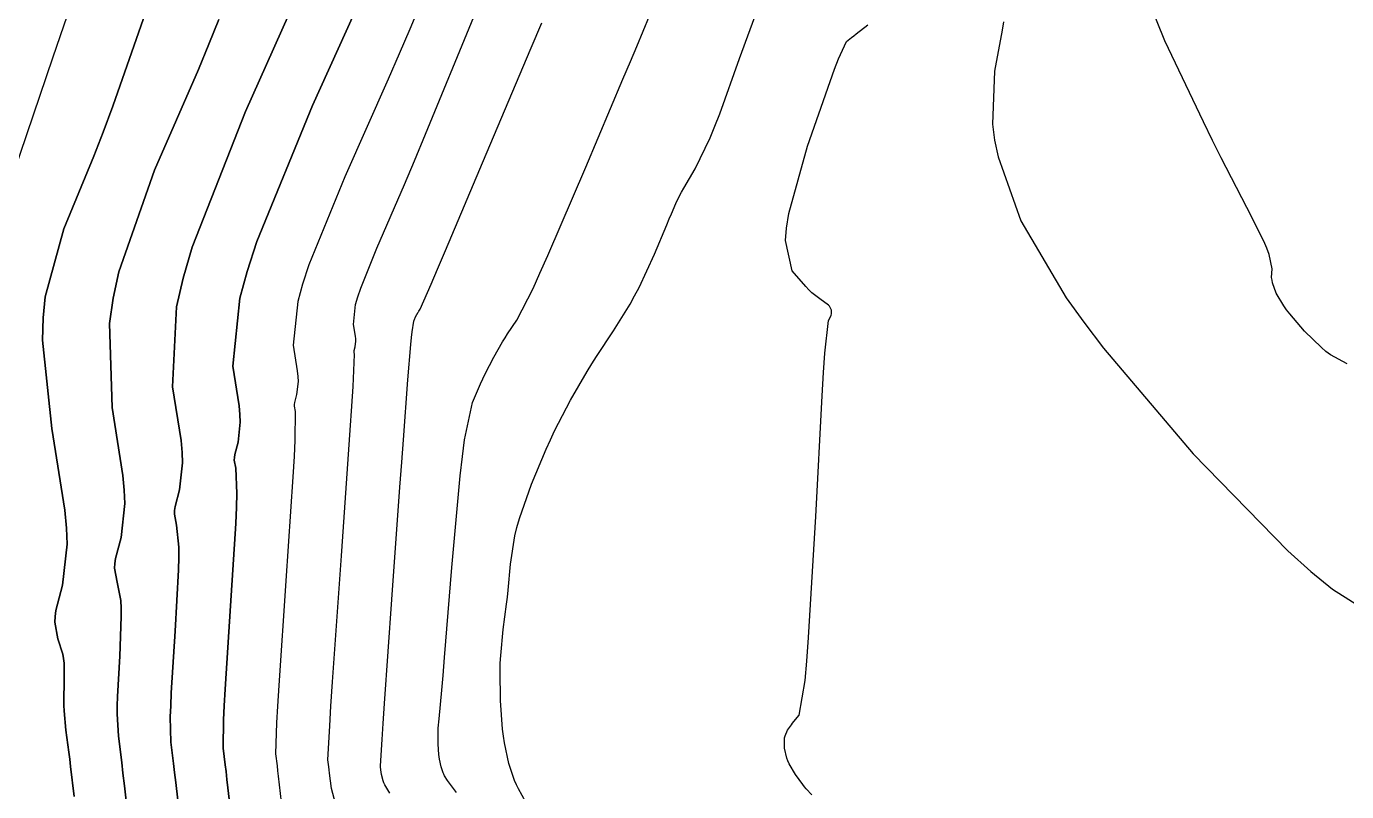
# Model space of a CAD drawing. Header units: metres. Extents: x 837475 to 838479, y 1189012 to 1191015.
# Drawn here: x 837843.6 to 837900.9, y 1190319 to 1190352.2 of the extents above; entities that cross this region are included whole.
import ezdxf

# ---------------------------------------------------------------- set-up
doc = ezdxf.new("R2010")
doc.units = ezdxf.units.M
doc.header["$LTSCALE"] = 0.3
doc.layers.add('COTAS 10', color=1, linetype='Continuous')
doc.layers.add('COTAS INT', color=252, linetype='Continuous')

msp = doc.modelspace()

# ---------------------------------------------------------------- linework, layer by layer
at = {"layer": 'COTAS 10'}
for points, elevation in [([(837850.346, 1190317.356), (837850.113, 1190319.392), (837850.062, 1190319.83), (837850.016, 1190320.214), (837849.899, 1190321.147), (837849.879, 1190322.238), (837849.895, 1190322.721), (837849.92, 1190323.282), (837850.088, 1190325.963), (837850.236, 1190328.609), (837850.249, 1190329.149), (837850.249, 1190329.604), (837850.149, 1190330.554), (837850.059, 1190331.033), (837850.067, 1190331.193), (837850.088, 1190331.365), (837850.283, 1190332.084), (837850.41, 1190333.252), (837850.39, 1190333.708), (837850.344, 1190334.221), (837849.979, 1190336.55), (837850.144, 1190340.024), (837850.434, 1190341.259), (837850.83, 1190342.612), (837853.141, 1190348.486), (837855.632, 1190354.063)], 1660), ([(837855.632, 1190354.063), (837853.141, 1190348.486), (837850.83, 1190342.612), (837850.434, 1190341.259), (837850.144, 1190340.024), (837849.979, 1190336.55), (837850.344, 1190334.221), (837850.39, 1190333.708), (837850.41, 1190333.252), (837850.283, 1190332.084), (837850.088, 1190331.365), (837850.067, 1190331.193), (837850.059, 1190331.033), (837850.149, 1190330.554), (837850.249, 1190329.604), (837850.249, 1190329.149), (837850.236, 1190328.609), (837850.088, 1190325.963), (837849.92, 1190323.282), (837849.895, 1190322.721), (837849.879, 1190322.238), (837849.899, 1190321.147), (837850.016, 1190320.214), (837850.062, 1190319.83), (837850.113, 1190319.392), (837850.346, 1190317.356)], 1660), ([(837862.288, 1190318.96), (837861.893, 1190319.48), (837861.774, 1190319.686), (837861.745, 1190319.749), (837861.717, 1190319.816), (837861.627, 1190320.079), (837861.558, 1190320.4), (837861.543, 1190320.503), (837861.53, 1190320.611), (837861.498, 1190321.051), (837861.492, 1190321.511), (837861.496, 1190321.632), (837861.501, 1190321.75), (837861.542, 1190322.153), (837861.658, 1190323.393), (837861.712, 1190324.038), (837861.776, 1190324.815), (837862.084, 1190328.711), (837862.447, 1190332.699), (837862.546, 1190333.534), (837862.643, 1190334.251), (837862.985, 1190335.866), (837863.33, 1190336.686), (837863.429, 1190336.901), (837863.529, 1190337.112), (837863.902, 1190337.832), (837864.288, 1190338.498), (837864.396, 1190338.675), (837864.505, 1190338.848), (837864.903, 1190339.447), (837865.607, 1190340.815), (837865.908, 1190341.473), (837866.256, 1190342.252), (837867.898, 1190346.076), (837869.505, 1190349.891), (837869.83, 1190350.664), (837870.104, 1190351.315), (837870.662, 1190352.644)], 1670), ([(837862.288, 1190318.96), (837861.893, 1190319.48), (837861.774, 1190319.686), (837861.745, 1190319.749), (837861.717, 1190319.816), (837861.627, 1190320.079), (837861.558, 1190320.4), (837861.543, 1190320.503), (837861.53, 1190320.611), (837861.498, 1190321.051), (837861.492, 1190321.511), (837861.496, 1190321.632), (837861.501, 1190321.75), (837861.542, 1190322.153), (837861.658, 1190323.393), (837861.712, 1190324.038), (837861.776, 1190324.815), (837862.084, 1190328.711), (837862.447, 1190332.699), (837862.546, 1190333.534), (837862.643, 1190334.251), (837862.985, 1190335.866), (837863.33, 1190336.686), (837863.429, 1190336.901), (837863.529, 1190337.112), (837863.902, 1190337.832), (837864.288, 1190338.498), (837864.396, 1190338.675), (837864.505, 1190338.848), (837864.903, 1190339.447), (837865.607, 1190340.815), (837865.908, 1190341.473), (837866.256, 1190342.252), (837867.898, 1190346.076), (837869.505, 1190349.891), (837869.83, 1190350.664), (837870.104, 1190351.315), (837870.662, 1190352.644)], 1670)]:
    msp.add_lwpolyline(points, dxfattribs=dict(at, elevation=elevation))
at = {"layer": 'COTAS INT'}
for points, elevation in [([(837846.797, 1190356.699), (837844.78, 1190350.852), (837842.784, 1190344.96)], 1654), ([(837846.797, 1190356.699), (837844.78, 1190350.852), (837842.784, 1190344.96)], 1654), ([(837861.774, 1190355.673), (837860.265, 1190352.06), (837859.805, 1190350.989), (837859.327, 1190349.888), (837857.446, 1190345.657), (837855.886, 1190341.841), (837855.61, 1190341.002), (837855.402, 1190340.257), (837855.212, 1190338.351), (837855.386, 1190337.239), (837855.408, 1190336.994), (837855.418, 1190336.776), (837855.357, 1190336.217), (837855.264, 1190335.874), (837855.254, 1190335.792), (837855.25, 1190335.716), (837855.293, 1190335.486), (837855.285, 1190334.243), (837855.249, 1190333.527), (837855.198, 1190332.649), (837854.895, 1190328.139), (837854.584, 1190323.604), (837854.529, 1190322.711), (837854.486, 1190321.976), (837854.444, 1190320.631), (837854.508, 1190320.118), (837854.533, 1190319.907), (837854.562, 1190319.665), (837854.69, 1190318.546)], 1664), ([(837861.774, 1190355.673), (837860.265, 1190352.06), (837859.805, 1190350.989), (837859.327, 1190349.888), (837857.446, 1190345.657), (837855.886, 1190341.841), (837855.61, 1190341.002), (837855.402, 1190340.257), (837855.212, 1190338.351), (837855.386, 1190337.239), (837855.408, 1190336.994), (837855.418, 1190336.776), (837855.357, 1190336.217), (837855.264, 1190335.874), (837855.254, 1190335.792), (837855.25, 1190335.716), (837855.293, 1190335.486), (837855.285, 1190334.243), (837855.249, 1190333.527), (837855.198, 1190332.649), (837854.895, 1190328.139), (837854.584, 1190323.604), (837854.529, 1190322.711), (837854.486, 1190321.976), (837854.444, 1190320.631), (837854.508, 1190320.118), (837854.533, 1190319.907), (837854.562, 1190319.665), (837854.69, 1190318.546)], 1664), ([(837900.916, 1190337.542), (837900.195, 1190337.943), (837899.994, 1190338.089), (837899.793, 1190338.251), (837899.06, 1190338.963), (837898.425, 1190339.71), (837898.285, 1190339.894), (837898.161, 1190340.067), (837897.841, 1190340.612), (837897.679, 1190341.066), (837897.654, 1190341.182), (837897.638, 1190341.295), (837897.654, 1190341.671), (837897.531, 1190342.29), (837897.428, 1190342.557), (837897.294, 1190342.864), (837896.561, 1190344.32), (837895.449, 1190346.479), (837895.077, 1190347.23), (837894.677, 1190348.047), (837892.999, 1190351.552), (837891.65, 1190354.936)], 1678), ([(837858.616, 1190354.45), (837856.05, 1190348.748), (837853.638, 1190342.847), (837853.212, 1190341.55), (837852.889, 1190340.398), (837852.595, 1190337.45), (837852.865, 1190335.73), (837852.899, 1190335.351), (837852.914, 1190335.014), (837852.82, 1190334.151), (837852.676, 1190333.62), (837852.66, 1190333.493), (837852.655, 1190333.375), (837852.721, 1190333.02), (837852.767, 1190331.924), (837852.749, 1190331.338), (837852.717, 1190330.629), (837852.492, 1190327.051), (837852.252, 1190323.443), (837852.212, 1190322.716), (837852.183, 1190322.107), (837852.171, 1190320.889), (837852.262, 1190320.166), (837852.298, 1190319.868), (837852.337, 1190319.529), (837852.518, 1190317.951)], 1662), ([(837852.518, 1190317.951), (837852.337, 1190319.529), (837852.298, 1190319.868), (837852.262, 1190320.166), (837852.171, 1190320.889), (837852.183, 1190322.107), (837852.212, 1190322.716), (837852.252, 1190323.443), (837852.492, 1190327.051), (837852.717, 1190330.629), (837852.749, 1190331.338), (837852.767, 1190331.924), (837852.721, 1190333.02), (837852.655, 1190333.375), (837852.66, 1190333.493), (837852.676, 1190333.62), (837852.82, 1190334.151), (837852.914, 1190335.014), (837852.899, 1190335.351), (837852.865, 1190335.73), (837852.595, 1190337.45), (837852.889, 1190340.398), (837853.212, 1190341.55), (837853.638, 1190342.847), (837856.05, 1190348.748), (837858.616, 1190354.45)], 1662), ([(837845.706, 1190318.787), (837845.555, 1190320.088), (837845.516, 1190320.409), (837845.479, 1190320.712), (837845.354, 1190321.664), (837845.272, 1190322.5), (837845.261, 1190322.73), (837845.256, 1190322.96), (837845.281, 1190323.786), (837845.274, 1190324.568), (837845.249, 1190324.771), (837845.214, 1190324.966), (837845.004, 1190325.621), (837844.868, 1190326.351), (837844.88, 1190326.595), (837844.913, 1190326.856), (837845.209, 1190327.95), (837845.403, 1190329.729), (837845.371, 1190330.422), (837845.302, 1190331.203), (837844.746, 1190334.748), (837844.339, 1190338.577), (837844.365, 1190339.536), (837844.45, 1190340.452), (837845.26, 1190343.397), (837846.566, 1190346.549), (837846.965, 1190347.595), (837847.38, 1190348.717), (837849.014, 1190353.397)], 1656), ([(837849.014, 1190353.397), (837847.38, 1190348.717), (837846.965, 1190347.595), (837846.566, 1190346.549), (837845.26, 1190343.397), (837844.45, 1190340.452), (837844.365, 1190339.536), (837844.339, 1190338.577), (837844.746, 1190334.748), (837845.302, 1190331.203), (837845.371, 1190330.422), (837845.403, 1190329.729), (837845.209, 1190327.95), (837844.913, 1190326.856), (837844.88, 1190326.595), (837844.868, 1190326.351), (837845.004, 1190325.621), (837845.214, 1190324.966), (837845.249, 1190324.771), (837845.274, 1190324.568), (837845.281, 1190323.786), (837845.256, 1190322.96), (837845.261, 1190322.73), (837845.272, 1190322.5), (837845.354, 1190321.664), (837845.479, 1190320.712), (837845.516, 1190320.409), (837845.555, 1190320.088), (837845.706, 1190318.787)], 1656), ([(837865.302, 1190318.542), (837864.972, 1190319.119), (837864.889, 1190319.297), (837864.811, 1190319.484), (837864.559, 1190320.223), (837864.366, 1190321.121), (837864.324, 1190321.408), (837864.287, 1190321.712), (837864.196, 1190322.945), (837864.18, 1190324.234), (837864.19, 1190324.573), (837864.207, 1190324.904), (837864.319, 1190326.033), (837864.46, 1190327.123), (837864.495, 1190327.428), (837864.527, 1190327.736), (837864.629, 1190328.862), (837864.822, 1190330.087), (837864.912, 1190330.457), (837865.019, 1190330.84), (837865.537, 1190332.333), (837866.177, 1190333.853), (837866.36, 1190334.253), (837866.546, 1190334.643), (837867.237, 1190335.979), (837867.953, 1190337.214), (837868.154, 1190337.542), (837868.356, 1190337.864), (837869.094, 1190338.974), (837869.82, 1190340.136), (837870.014, 1190340.491), (837870.206, 1190340.859), (837870.873, 1190342.305), (837871.408, 1190343.577), (837871.517, 1190343.835), (837871.608, 1190344.052), (837871.794, 1190344.495), (837871.967, 1190344.834), (837872.051, 1190344.986), (837872.149, 1190345.162), (837872.634, 1190346.009), (837873.285, 1190347.355), (837873.49, 1190347.847), (837873.705, 1190348.391), (837874.568, 1190350.785), (837875.383, 1190353.03)], 1672), ([(837848.174, 1190316.761), (837847.889, 1190319.255), (837847.826, 1190319.792), (837847.77, 1190320.262), (837847.626, 1190321.406), (837847.575, 1190322.369), (837847.578, 1190322.725), (837847.588, 1190323.121), (837847.684, 1190324.874), (837847.755, 1190326.589), (837847.749, 1190326.96), (837847.732, 1190327.285), (837847.576, 1190328.087), (837847.464, 1190328.692), (837847.473, 1190328.894), (837847.5, 1190329.111), (837847.746, 1190330.017), (837847.907, 1190331.49), (837847.88, 1190332.065), (837847.823, 1190332.712), (837847.362, 1190335.649), (837847.242, 1190339.3), (837847.4, 1190340.398), (837847.64, 1190341.532), (837849.2, 1190345.941), (837851.099, 1190350.306), (837851.553, 1190351.412), (837851.977, 1190352.474)], 1658), ([(837851.977, 1190352.474), (837851.553, 1190351.412), (837851.099, 1190350.306), (837849.2, 1190345.941), (837847.64, 1190341.532), (837847.4, 1190340.398), (837847.242, 1190339.3), (837847.362, 1190335.649), (837847.823, 1190332.712), (837847.88, 1190332.065), (837847.907, 1190331.49), (837847.746, 1190330.017), (837847.5, 1190329.111), (837847.473, 1190328.894), (837847.464, 1190328.692), (837847.576, 1190328.087), (837847.732, 1190327.285), (837847.749, 1190326.96), (837847.755, 1190326.589), (837847.684, 1190324.874), (837847.588, 1190323.121), (837847.578, 1190322.725), (837847.575, 1190322.369), (837847.626, 1190321.406), (837847.77, 1190320.262), (837847.826, 1190319.792), (837847.889, 1190319.255), (837848.174, 1190316.761)], 1658), ([(837857.098, 1190318.268), (837856.862, 1190319.14), (837856.786, 1190319.802), (837856.769, 1190319.945), (837856.754, 1190320.07), (837856.716, 1190320.373), (837856.79, 1190321.845), (837856.845, 1190322.707), (837856.916, 1190323.765), (837857.299, 1190329.227), (837857.679, 1190334.67), (837857.749, 1190335.716), (837857.802, 1190336.562), (837857.865, 1190337.953), (837857.846, 1190338.057), (837857.847, 1190338.092), (837857.852, 1190338.129), (837857.894, 1190338.284), (837857.922, 1190338.538), (837857.917, 1190338.636), (837857.908, 1190338.748), (837857.828, 1190339.252), (837857.915, 1190340.117), (837858.009, 1190340.454), (837858.134, 1190340.835), (837858.842, 1190342.566), (837860.037, 1190345.326), (837860.47, 1190346.355), (837860.947, 1190347.5), (837863.037, 1190352.593)], 1666), ([(837857.098, 1190318.268), (837856.862, 1190319.14), (837856.786, 1190319.802), (837856.769, 1190319.945), (837856.754, 1190320.07), (837856.716, 1190320.373), (837856.79, 1190321.845), (837856.845, 1190322.707), (837856.916, 1190323.765), (837857.299, 1190329.227), (837857.679, 1190334.67), (837857.749, 1190335.716), (837857.802, 1190336.562), (837857.865, 1190337.953), (837857.846, 1190338.057), (837857.847, 1190338.092), (837857.852, 1190338.129), (837857.894, 1190338.284), (837857.922, 1190338.538), (837857.917, 1190338.636), (837857.908, 1190338.748), (837857.828, 1190339.252), (837857.915, 1190340.117), (837858.009, 1190340.454), (837858.134, 1190340.835), (837858.842, 1190342.566), (837860.037, 1190345.326), (837860.47, 1190346.355), (837860.947, 1190347.5), (837863.037, 1190352.593)], 1666), ([(837859.4, 1190318.932), (837859.186, 1190319.292), (837859.142, 1190319.382), (837859.106, 1190319.467), (837859.033, 1190319.735), (837859.01, 1190319.939), (837859.005, 1190319.983), (837859, 1190320.021), (837858.989, 1190320.115), (837859.061, 1190321.256), (837859.109, 1190321.956), (837859.169, 1190322.821), (837859.489, 1190327.33), (837859.839, 1190332.194), (837859.919, 1190333.282), (837859.99, 1190334.259), (837860.186, 1190336.856), (837860.312, 1190338.383), (837860.341, 1190338.685), (837860.366, 1190338.934), (837860.434, 1190339.399), (837860.484, 1190339.518), (837860.498, 1190339.55), (837860.513, 1190339.58), (837860.567, 1190339.685), (837860.623, 1190339.782), (837860.639, 1190339.807), (837860.655, 1190339.833), (837860.712, 1190339.92), (837861.186, 1190341.001), (837861.464, 1190341.652), (837861.806, 1190342.457), (837863.571, 1190346.636), (837865.531, 1190351.251), (837865.995, 1190352.329)], 1668), ([(837859.4, 1190318.932), (837859.186, 1190319.292), (837859.142, 1190319.382), (837859.106, 1190319.467), (837859.033, 1190319.735), (837859.01, 1190319.939), (837859.005, 1190319.983), (837859, 1190320.021), (837858.989, 1190320.115), (837859.061, 1190321.256), (837859.109, 1190321.956), (837859.169, 1190322.821), (837859.489, 1190327.33), (837859.839, 1190332.194), (837859.919, 1190333.282), (837859.99, 1190334.259), (837860.186, 1190336.856), (837860.312, 1190338.383), (837860.341, 1190338.685), (837860.366, 1190338.934), (837860.434, 1190339.399), (837860.484, 1190339.518), (837860.498, 1190339.55), (837860.513, 1190339.58), (837860.567, 1190339.685), (837860.623, 1190339.782), (837860.639, 1190339.807), (837860.655, 1190339.833), (837860.712, 1190339.92), (837861.186, 1190341.001), (837861.464, 1190341.652), (837861.806, 1190342.457), (837863.571, 1190346.636), (837865.531, 1190351.251), (837865.995, 1190352.329)], 1668), ([(837877.7, 1190318.86), (837877.459, 1190319.115), (837877.384, 1190319.206), (837877.306, 1190319.305), (837876.996, 1190319.735), (837876.721, 1190320.206), (837876.664, 1190320.331), (837876.616, 1190320.454), (837876.514, 1190320.876), (837876.507, 1190321.245), (837876.518, 1190321.333), (837876.535, 1190321.416), (837876.646, 1190321.665), (837876.814, 1190321.893), (837876.866, 1190321.961), (837876.922, 1190322.033), (837877.148, 1190322.311), (837877.406, 1190323.812), (837877.483, 1190324.654), (837877.561, 1190325.682), (837877.865, 1190330.932), (837878.145, 1190336.163), (837878.208, 1190337.178), (837878.266, 1190338.004), (837878.427, 1190339.425), (837878.52, 1190339.613), (837878.536, 1190339.663), (837878.547, 1190339.711), (837878.552, 1190339.878), (837878.468, 1190340.043), (837878.423, 1190340.091), (837878.369, 1190340.14), (837878.098, 1190340.324), (837877.704, 1190340.633), (837877.573, 1190340.759), (837877.432, 1190340.904), (837876.845, 1190341.578), (837876.553, 1190342.889), (837876.599, 1190343.437), (837876.699, 1190344.063), (837877.517, 1190346.992), (837878.489, 1190349.785), (837878.687, 1190350.326), (837878.853, 1190350.768), (837879.195, 1190351.524), (837879.423, 1190351.698), (837879.517, 1190351.771), (837879.624, 1190351.856), (837880.124, 1190352.254)], 1674), ([(837886.007, 1190352.379), (837885.957, 1190352.016), (837885.625, 1190350.237), (837885.527, 1190347.937), (837885.624, 1190347.245), (837885.775, 1190346.53), (837886.767, 1190343.749), (837888.73, 1190340.413), (837889.493, 1190339.348), (837890.351, 1190338.222), (837894.241, 1190333.644), (837898.346, 1190329.44), (837899.339, 1190328.55), (837900.271, 1190327.779), (837903.117, 1190325.982)], 1676), ([(837865.302, 1190318.542), (837864.972, 1190319.119), (837864.889, 1190319.297), (837864.811, 1190319.484), (837864.559, 1190320.223), (837864.366, 1190321.121), (837864.324, 1190321.408), (837864.287, 1190321.712), (837864.196, 1190322.945), (837864.18, 1190324.234), (837864.19, 1190324.573), (837864.207, 1190324.904), (837864.319, 1190326.033), (837864.46, 1190327.123), (837864.495, 1190327.428), (837864.527, 1190327.736), (837864.629, 1190328.862), (837864.822, 1190330.087), (837864.912, 1190330.457), (837865.019, 1190330.84), (837865.537, 1190332.333), (837866.177, 1190333.853), (837866.36, 1190334.253), (837866.546, 1190334.643), (837867.237, 1190335.979), (837867.953, 1190337.214), (837868.154, 1190337.542), (837868.356, 1190337.864), (837869.094, 1190338.974), (837869.82, 1190340.136), (837870.014, 1190340.491), (837870.206, 1190340.859), (837870.873, 1190342.305), (837871.408, 1190343.577), (837871.517, 1190343.835), (837871.608, 1190344.052), (837871.794, 1190344.495), (837871.967, 1190344.834), (837872.051, 1190344.986), (837872.149, 1190345.162), (837872.634, 1190346.009), (837873.285, 1190347.355), (837873.49, 1190347.847), (837873.705, 1190348.391), (837874.568, 1190350.785), (837874.923, 1190351.764)], 1672)]:
    msp.add_lwpolyline(points, dxfattribs=dict(at, elevation=elevation))

doc.saveas('drawing.dxf')
